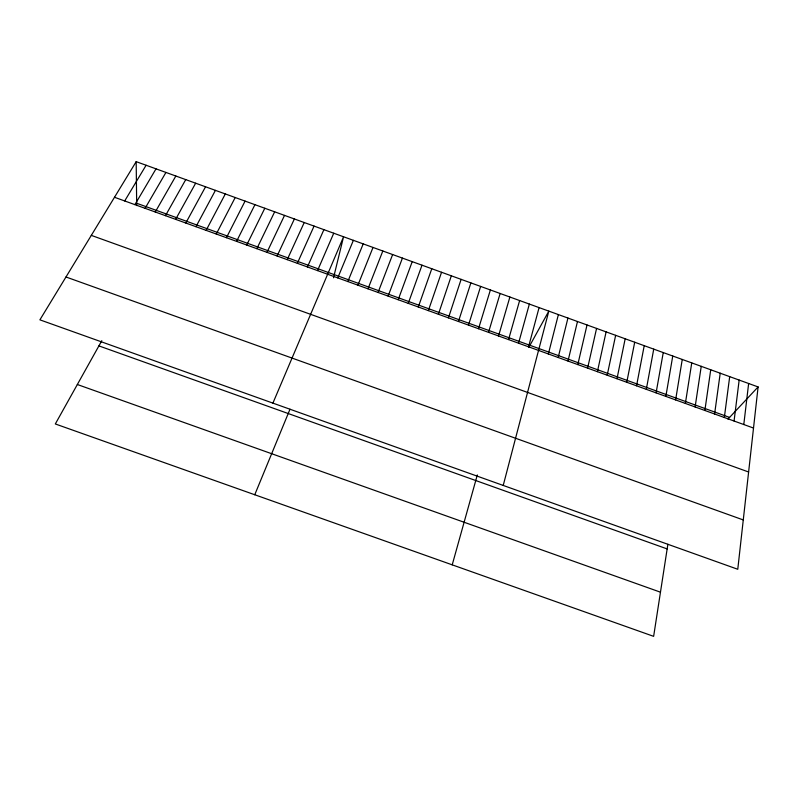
<?xml version="1.0" encoding="UTF-8"?>
<svg xmlns="http://www.w3.org/2000/svg" width="798" height="798" viewBox="0 0 798 798"><rect width="100%" height="100%" fill="white"/><g stroke="black" fill="none" stroke-linecap="round" stroke-linejoin="round"><path stroke-width="1.2" d="M758.1 386.93L737.771 569.273L39.9 319.838L136.179 161.655L758.1 386.93L727.995 419.11M743.796 424.536L748.634 383.499M734.07 421.015L739.167 380.067M724.335 417.504L729.691 376.636M714.599 413.992L720.215 373.205M704.863 410.471L710.729 369.773M695.118 406.95L701.243 366.332M667.876 544.266L653.642 636.345L55.321 423.957L101.805 340.696M685.372 403.429L691.746 362.9M675.617 399.908L682.25 359.459M665.851 396.387L672.754 356.018M656.086 392.855L663.248 352.576M646.32 389.334L653.732 349.125M636.545 385.803L644.215 345.684M626.769 382.272L634.699 342.232M616.984 378.741L625.173 338.781M607.198 375.2L615.647 335.33M597.403 371.669L606.111 331.878M587.607 368.127L596.575 328.427M577.802 364.586L587.029 324.966M567.996 361.045L577.483 321.504M333.514 277.794L343.559 236.777L272.906 403.12M558.181 357.504L567.937 318.053M548.366 353.953L558.381 314.592M503.219 485.443L548.815 311.12L528.914 347.22M528.555 346.801L539.089 307.599M518.55 343.19L529.363 304.078M452.217 564.844L477.324 474.93M508.555 339.579L519.628 300.547M498.541 335.968L509.882 297.026M488.536 332.347L500.137 293.494M478.511 328.726L490.391 289.963M468.496 325.105L480.635 286.422M458.461 321.484L470.87 282.891M448.436 317.863L461.114 279.36M438.391 314.242L451.339 275.819M428.346 310.612L441.563 272.278M418.302 306.981L431.788 268.736M408.247 303.36L422.002 265.195M398.192 299.719L412.217 261.644M388.127 296.088L402.421 258.093M378.062 292.457L392.626 254.552M367.988 288.816L382.821 251.001M357.913 285.175L373.015 247.45M347.828 281.534L363.2 243.889M254.752 494.75L290.003 409.204M337.744 277.894L353.384 240.338M317.544 270.602L333.734 233.216M307.439 266.951L323.898 229.654M297.335 263.3L314.063 226.093M287.22 259.649L304.228 222.532M277.106 255.988L294.382 218.961M266.981 252.338L284.527 215.39M256.846 248.677L274.672 211.819M246.712 245.016L264.806 208.248M236.577 241.355L254.941 204.677M226.433 237.694L245.076 201.106M216.278 234.023L235.201 197.525M206.123 230.363L225.315 193.944M195.969 226.692L215.43 190.363M185.804 223.021L205.545 186.782M175.63 219.35L195.65 183.201M165.455 215.669L185.744 179.61M155.271 211.999L175.839 176.029M145.086 208.318L165.934 172.438M134.902 204.637L156.019 168.847M124.697 200.956L146.104 165.256M77.346 384.506L660.465 592.186M98.902 345.893L667.158 548.924M91.311 235.38L748.614 471.997M65.985 276.986L743.267 519.937M136.667 203.261L729.581 417.414M114.503 197.276L753.512 428.047M136.179 161.655L136.697 205.575"/></g></svg>
